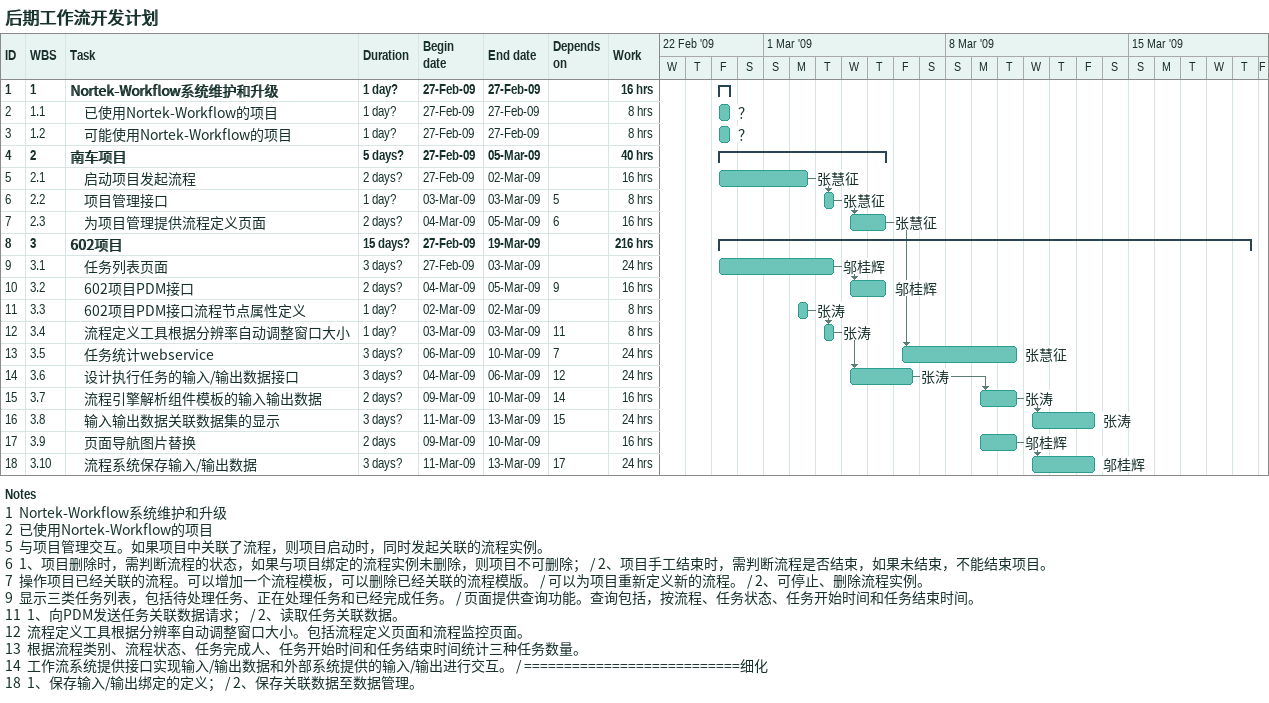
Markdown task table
后期工作流开发计划

| ID | WBS | Task | Duration | Start | Finish | Predecessors | Resources | Work (h) |
|---|---|---|---|---|---|---|---|---|
| 1 | 1 | **Nortek-Workflow系统维护和升级** | 1d? | 2009-02-27 | 2009-02-27 |  |  | 16 |
| 2 | 1.1 | 已使用Nortek-Workflow的项目 | 1d? | 2009-02-27 | 2009-02-27 |  | ？ | 8 |
| 3 | 1.2 | 可能使用Nortek-Workflow的项目 | 1d? | 2009-02-27 | 2009-02-27 |  | ？ | 8 |
| 4 | 2 | **南车项目** | 5d? | 2009-02-27 | 2009-03-05 |  |  | 40 |
| 5 | 2.1 | 启动项目发起流程 | 2d? | 2009-02-27 | 2009-03-02 |  | 张慧征 | 16 |
| 6 | 2.2 | 项目管理接口 | 1d? | 2009-03-03 | 2009-03-03 | 5 | 张慧征 | 8 |
| 7 | 2.3 | 为项目管理提供流程定义页面 | 2d? | 2009-03-04 | 2009-03-05 | 6 | 张慧征 | 16 |
| 8 | 3 | **602项目** | 15d? | 2009-02-27 | 2009-03-19 |  |  | 216 |
| 9 | 3.1 | 任务列表页面 | 3d? | 2009-02-27 | 2009-03-03 |  | 邬桂辉 | 24 |
| 10 | 3.2 | 602项目PDM接口 | 2d? | 2009-03-04 | 2009-03-05 | 9 | 邬桂辉 | 16 |
| 11 | 3.3 | 602项目PDM接口流程节点属性定义 | 1d? | 2009-03-02 | 2009-03-02 |  | 张涛 | 8 |
| 12 | 3.4 | 流程定义工具根据分辨率自动调整窗口大小 | 1d? | 2009-03-03 | 2009-03-03 | 11 | 张涛 | 8 |
| 13 | 3.5 | 任务统计webservice | 3d? | 2009-03-06 | 2009-03-10 | 7 | 张慧征 | 24 |
| 14 | 3.6 | 设计执行任务的输入/输出数据接口 | 3d? | 2009-03-04 | 2009-03-06 | 12 | 张涛 | 24 |
| 15 | 3.7 | 流程引擎解析组件模板的输入输出数据 | 2d? | 2009-03-09 | 2009-03-10 | 14 | 张涛 | 16 |
| 16 | 3.8 | 输入输出数据关联数据集的显示 | 3d? | 2009-03-11 | 2009-03-13 | 15 | 张涛 | 24 |
| 17 | 3.9 | 页面导航图片替换 | 2d | 2009-03-09 | 2009-03-10 |  | 邬桂辉 | 16 |
| 18 | 3.10 | 流程系统保存输入/输出数据 | 3d? | 2009-03-11 | 2009-03-13 | 17 | 邬桂辉 | 24 |

Notes
- 1: Nortek-Workflow系统维护和升级
- 2: 已使用Nortek-Workflow的项目
- 5: 与项目管理交互。如果项目中关联了流程，则项目启动时，同时发起关联的流程实例。
- 6: 1、项目删除时，需判断流程的状态，如果与项目绑定的流程实例未删除，则项目不可删除； / 2、项目手工结束时，需判断流程是否结束，如果未结束，不能结束项目。
- 7: 操作项目已经关联的流程。可以增加一个流程模板，可以删除已经关联的流程模版。 / 可以为项目重新定义新的流程。 / 2、可停止、删除流程实例。
- 9: 显示三类任务列表，包括待处理任务、正在处理任务和已经完成任务。 / 页面提供查询功能。查询包括，按流程、任务状态、任务开始时间和任务结束时间。
- 11: 1、向PDM发送任务关联数据请求； / 2、读取任务关联数据。
- 12: 流程定义工具根据分辨率自动调整窗口大小。包括流程定义页面和流程监控页面。
- 13: 根据流程类别、流程状态、任务完成人、任务开始时间和任务结束时间统计三种任务数量。
- 14: 工作流系统提供接口实现输入/输出数据和外部系统提供的输入/输出进行交互。 / ===========================细化
- 18: 1、保存输入/输出绑定的定义； / 2、保存关联数据至数据管理。
